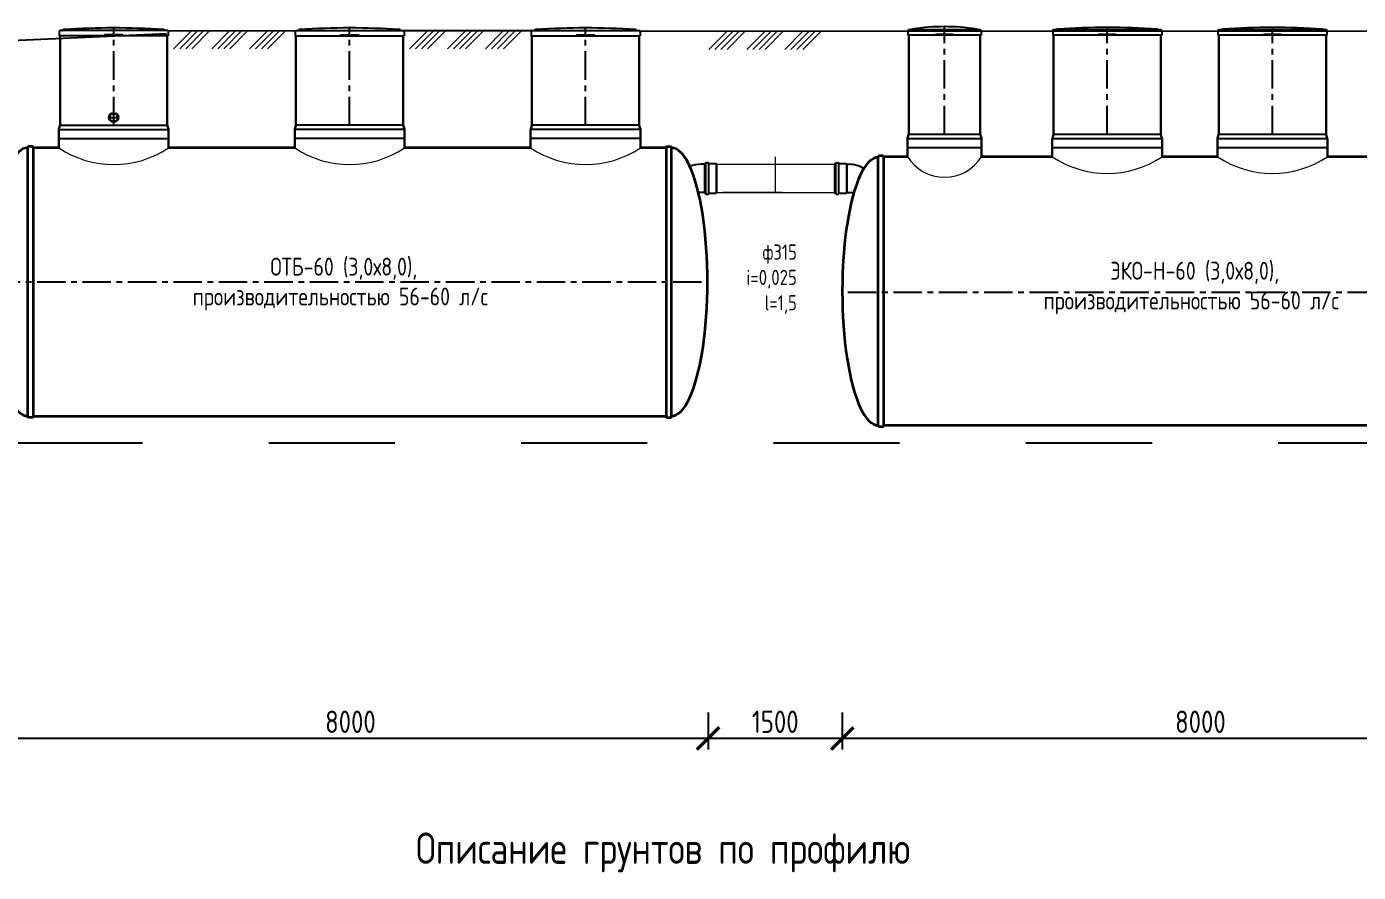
# Model space of a CAD drawing. Header units: millimetres. Extents: x 24859265 to 26550985, y 32092698 to 33532929.
# Drawn here: x 26254340 to 26269232, y 33133176 to 33142632 of the extents above; entities that cross this region are included whole.
import ezdxf
from ezdxf import colors
from ezdxf.entities.mleader import LeaderData, LeaderLine
from ezdxf.math import Vec2, Vec3

# ---------------------------------------------------------------- set-up
doc = ezdxf.new("R2010")
doc.units = ezdxf.units.MM
for name, pattern in [('ACAD_ISO10W100', [18.5, 12, -3, 0.5, -3]), ('осевая', [50.8, 31.75, -6.35, 6.35, -6.35]), ('Штриховая', [2822.222233, 1411.111116, -1411.111116])]:
    doc.linetypes.add(name, pattern=pattern)
for name, color, linetype in [('Mitat', 1, 'Continuous'), ('Выноски', 7, 'Continuous'), ('Рамка и штамп', 7, 'Continuous'), ('Системный слой', 7, 'Continuous')]:
    doc.layers.add(name, color=color, linetype=linetype)
doc.layers.add('эколайн', color=7, linetype='Continuous', lineweight=30)
doc.styles.add('ARTEM GOST', font='GOST_0.TTF')
doc.styles.add('GOST 2.304', font='GOST_0.TTF')
doc.styles.get("Standard").update_dxf_attribs({"font": 'arial.ttf'})
doc.dimstyles.new('ISO-25', dxfattribs={"dimtxt": 2.5, "dimasz": 2.5, "dimexe": 1.25, "dimexo": 0.625, "dimtad": 1, "dimtxsty": 'Standard', "dimcen": 2.5, "dimadec": 0, "dimazin": 0, "dimtfac": 1, "dimtmove": 0, "dimatfit": 3, "dimfxl": 1, "dimarcsym": 0})

# ---------------------------------------------------------------- blocks, each defined once
blk = doc.blocks.new('_ArchTick')
at = {"color": 0, "linetype": 'ByBlock', "const_width": 0.15}
blk.add_lwpolyline([(-0.5, -0.5), (0.5, 0.5)], dxfattribs=at)
blk = doc.blocks.new('*D458')
at = {"color": 0, "lineweight": -2, "transparency": 16777216}
for p, q in [((26253961, 33134960), (26253961, 33134548)), ((26261961, 33134947), (26261961, 33134548)), ((26261961, 33134673), (26253961, 33134673))]:
    blk.add_line(p, q, dxfattribs=at)
at = {"color": 0, "lineweight": -2, "transparency": 16777216, "xscale": 250, "yscale": 250, "zscale": 250, "rotation": 180}
blk.add_blockref('_ArchTick', (26253961, 33134673), dxfattribs=at)
at = {"color": 0, "lineweight": -2, "transparency": 16777216, "xscale": 250, "yscale": 250, "zscale": 250}
blk.add_blockref('_ArchTick', (26261961, 33134673), dxfattribs=at)
at = {"color": 0, "transparency": 16777216, "insert": (26257961, 33134860), "char_height": 250, "attachment_point": 5, "style": 'GOST 2.304'}
blk.add_mtext('8000', dxfattribs=at)
blk = doc.blocks.new('*D459')
at = {"color": 0, "lineweight": -2, "transparency": 16777216}
for p, q in [((26261961, 33134962), (26261961, 33134548)), ((26263461, 33134962), (26263461, 33134548)), ((26263461, 33134673), (26261961, 33134673))]:
    blk.add_line(p, q, dxfattribs=at)
at = {"color": 0, "lineweight": -2, "transparency": 16777216, "xscale": 250, "yscale": 250, "zscale": 250, "rotation": 180}
blk.add_blockref('_ArchTick', (26261961, 33134673), dxfattribs=at)
at = {"color": 0, "lineweight": -2, "transparency": 16777216, "xscale": 250, "yscale": 250, "zscale": 250}
blk.add_blockref('_ArchTick', (26263461, 33134673), dxfattribs=at)
at = {"color": 0, "transparency": 16777216, "insert": (26262711, 33134860), "char_height": 250, "attachment_point": 5, "style": 'GOST 2.304'}
blk.add_mtext('1500', dxfattribs=at)
blk = doc.blocks.new('*D466')
at = {"color": 0, "lineweight": -2, "transparency": 16777216}
for p, q in [((26263461, 33134947), (26263461, 33134548)), ((26271471, 33134968), (26271471, 33134548)), ((26271471, 33134673), (26263461, 33134673))]:
    blk.add_line(p, q, dxfattribs=at)
at = {"color": 0, "lineweight": -2, "transparency": 16777216, "xscale": 250, "yscale": 250, "zscale": 250, "rotation": 180}
blk.add_blockref('_ArchTick', (26263461, 33134673), dxfattribs=at)
at = {"color": 0, "lineweight": -2, "transparency": 16777216, "xscale": 250, "yscale": 250, "zscale": 250}
blk.add_blockref('_ArchTick', (26271471, 33134673), dxfattribs=at)
at = {"color": 0, "transparency": 16777216, "insert": (26267466, 33134860), "char_height": 250, "attachment_point": 5, "style": 'GOST 2.304'}
blk.add_mtext('8000', dxfattribs=at)

msp = doc.modelspace()

# ---------------------------------------------------------------- linework, layer by layer
at = {"lineweight": 30}
for p, q in [((26254713.4227, 33142530.9616), (26254713.4227, 33141530.9616)), ((26255913.4227, 33142530.9616), (26255913.4227, 33141530.9616)), ((26257351.8156, 33142530.9616), (26257351.8156, 33141530.9616)), ((26258551.8156, 33142530.9616), (26258551.8156, 33141537.7786)), ((26259990.2085, 33142530.9616), (26259990.2085, 33141530.9616)), ((26261190.2085, 33142530.9616), (26261190.2085, 33141537.7786)), ((26264204.1231, 33142536.318), (26264204.1231, 33141430.9616)), ((26265004.1231, 33142536.318), (26265004.1231, 33141437.7786)), ((26265823.4597, 33142536.318), (26265823.4597, 33141430.9616)), ((26267023.4597, 33142536.318), (26267023.4597, 33141437.7789)), ((26267671.2643, 33142536.318), (26267671.2643, 33141430.9616)), ((26268871.2643, 33142536.318), (26268871.2643, 33141437.7786)), ((26254700.7507, 33141487.0464), (26254712.0946, 33141524.2086)), ((26255926.0946, 33141487.0464), (26255914.7507, 33141524.2086)), ((26257339.1436, 33141487.0464), (26257350.4875, 33141524.2086)), ((26258564.4875, 33141487.0464), (26258553.1436, 33141524.2086)), ((26259977.5365, 33141487.0464), (26259988.8804, 33141524.2086)), ((26261202.8804, 33141487.0464), (26261191.5365, 33141524.2086)), ((26254699.4227, 33141474.5392), (26254699.4227, 33141278.0291)), ((26255927.4227, 33141474.5392), (26255927.4227, 33141278.0291)), ((26257337.8156, 33141474.5392), (26257337.8156, 33141278.0291)), ((26258565.8156, 33141474.5392), (26258565.8156, 33141278.0291)), ((26259976.2085, 33141474.5392), (26259976.2085, 33141278.0291)), ((26261204.2085, 33141474.5392), (26261204.2085, 33141278.0291)), ((26264190.1231, 33141374.5392), (26264190.1231, 33141178.0291)), ((26264191.4511, 33141387.0464), (26264202.795, 33141424.2086)), ((26265016.795, 33141387.0464), (26265005.4511, 33141424.2086)), ((26265018.1231, 33141374.5392), (26265018.1231, 33141178.0291)), ((26265809.4597, 33141374.5392), (26265809.4597, 33141178.0291)), ((26265810.7878, 33141387.0464), (26265822.1317, 33141424.2086)), ((26267036.1317, 33141387.0464), (26267024.7878, 33141424.2086)), ((26267037.4597, 33141374.5392), (26267037.4597, 33141178.0291)), ((26267657.2643, 33141374.5392), (26267657.2643, 33141178.0291)), ((26267658.5924, 33141387.0464), (26267669.9363, 33141424.2086)), ((26268883.9363, 33141387.0464), (26268872.5924, 33141424.2086)), ((26268885.2643, 33141374.5392), (26268885.2643, 33141178.0291))]:
    msp.add_line(p, q, dxfattribs=at)
at = {"color": 1, "linetype": 'осевая', "lineweight": 25, "ltscale": 10}
for p, q in [((26255313.4227, 33141530.9616), (26255313.4227, 33142618.0046)), ((26257951.8156, 33141530.9616), (26257951.8156, 33142618.0046)), ((26260590.2085, 33141530.9616), (26260590.2085, 33142618.0046)), ((26264604.1231, 33141430.9616), (26264604.1231, 33142632.2217)), ((26266423.4597, 33141430.9616), (26266423.4597, 33142623.361)), ((26268271.2643, 33141430.9616), (26268271.2643, 33142623.361)), ((26255313.4227, 33141566.6036), (26255313.4227, 33141666.6036)), ((26255263.4227, 33141616.6036), (26255363.4227, 33141616.6036)), ((26253949.5641, 33139778.0291), (26261949.5641, 33139778.0291)), ((26271461.695, 33139658.0308), (26263461.695, 33139658.0308))]:
    msp.add_line(p, q, dxfattribs=at)
for p, q in [((26255920.1627, 33142586.716), (26257351.3545, 33142589.3235)), ((26258552.2604, 33142589.3235), (26259989.7636, 33142589.3235)), ((26259990.2085, 33142530.9616), (26261190.2085, 33142530.9616)), ((26261190.6533, 33142580.4209), (26270709.4276, 33142585.7823))]:
    msp.add_line(p, q)
at = {"lineweight": 20}
for p, q in [((26255984.1064, 33142384.0911), (26256187.5866, 33142587.5714)), ((26256051.4584, 33142384.0911), (26256254.9386, 33142587.5714)), ((26256118.8103, 33142384.0911), (26256322.2905, 33142587.5714)), ((26256186.1624, 33142384.0911), (26256389.6426, 33142587.5714)), ((26256409.3238, 33142384.8659), (26256612.804, 33142588.3461)), ((26256476.6758, 33142384.8659), (26256680.156, 33142588.3461)), ((26256544.0277, 33142384.8659), (26256747.5079, 33142588.3461)), ((26256611.3798, 33142384.8659), (26256814.86, 33142588.3461)), ((26256832.4963, 33142385.6368), (26257035.9766, 33142589.1171)), ((26256899.8483, 33142385.6368), (26257103.3285, 33142589.1171)), ((26256967.2002, 33142385.6368), (26257170.6805, 33142589.1171)), ((26257034.5523, 33142385.6368), (26257238.0326, 33142589.1171)), ((26258621.9292, 33142384.2976), (26258825.4094, 33142587.7778)), ((26258689.2812, 33142384.2976), (26258892.7614, 33142587.7778)), ((26258756.6331, 33142384.2976), (26258960.1133, 33142587.7778)), ((26258823.9852, 33142384.2976), (26259027.4654, 33142587.7778)), ((26259047.1466, 33142385.0723), (26259250.6268, 33142588.5526)), ((26259114.4986, 33142385.0723), (26259317.9788, 33142588.5526)), ((26259181.8505, 33142385.0723), (26259385.3307, 33142588.5526)), ((26259249.2026, 33142385.0723), (26259452.6828, 33142588.5526)), ((26259470.3191, 33142385.8433), (26259673.7993, 33142589.3235)), ((26259537.6711, 33142385.8433), (26259741.1513, 33142589.3235)), ((26259605.023, 33142385.8433), (26259808.5032, 33142589.3235)), ((26259672.3751, 33142385.8433), (26259875.8553, 33142589.3235)), ((26261969.9322, 33142376.5401), (26262173.4125, 33142580.0204)), ((26262037.2842, 33142376.5401), (26262240.7644, 33142580.0204)), ((26262104.6361, 33142376.5401), (26262308.1164, 33142580.0204)), ((26262171.9882, 33142376.5401), (26262375.4685, 33142580.0204)), ((26262395.1496, 33142377.3149), (26262598.6298, 33142580.7951)), ((26262462.5016, 33142377.3149), (26262665.9818, 33142580.7951)), ((26262529.8535, 33142377.3149), (26262733.3337, 33142580.7951)), ((26262597.2056, 33142377.3149), (26262800.6858, 33142580.7951)), ((26262818.3222, 33142378.0858), (26263021.8024, 33142581.5661)), ((26262885.6741, 33142378.0858), (26263089.1543, 33142581.5661)), ((26262953.0261, 33142378.0858), (26263156.5063, 33142581.5661)), ((26263020.3782, 33142378.0858), (26263223.8584, 33142581.5661)), ((26262055.8936, 33141093.0291), (26263374.5609, 33141093.0291)), ((26262715.2272, 33140778.0291), (26262715.2272, 33141178.0291)), ((26262055.8936, 33140778.0291), (26263374.5609, 33140778.0291)), ((26263921.695, 33138172.6727), (26263921.695, 33140022.6727))]:
    msp.add_line(p, q, dxfattribs=at)
at = {"lineweight": 25}
for p, q in [((26254699.7555, 33141480.2934), (26255927.0899, 33141480.2934)), ((26254713.0899, 33141530.9616), (26255913.7555, 33141530.9616)), ((26258565.4828, 33141480.2934), (26257338.1484, 33141480.2934)), ((26258552.1484, 33141530.9616), (26257351.4828, 33141530.9616)), ((26261203.8757, 33141480.2934), (26259976.5413, 33141480.2934)), ((26261190.5413, 33141530.9616), (26259989.8757, 33141530.9616)), ((26254699.4227, 33141381.5392), (26255927.4227, 33141381.5392)), ((26258565.8156, 33141381.5392), (26257337.8156, 33141381.5392)), ((26261204.2085, 33141381.5392), (26259976.2085, 33141381.5392)), ((26264190.4559, 33141380.2934), (26265017.7903, 33141380.2934)), ((26264203.7903, 33141430.9616), (26265004.4559, 33141430.9616)), ((26265809.7925, 33141380.2934), (26267037.1269, 33141380.2934)), ((26265823.1269, 33141430.9616), (26267023.7925, 33141430.9616)), ((26267657.5971, 33141380.2934), (26268884.9315, 33141380.2934)), ((26267670.9315, 33141430.9616), (26268871.5971, 33141430.9616)), ((26264190.1231, 33141281.5392), (26265018.1231, 33141281.5392)), ((26265809.4597, 33141281.5392), (26267037.4597, 33141281.5392)), ((26267657.2643, 33141281.5392), (26268885.2643, 33141281.5392))]:
    msp.add_line(p, q, dxfattribs=at)
at = {"color": 7, "lineweight": 25}
for p, q in [((26261919.448, 33141093.0291), (26261883.2429, 33141093.0291)), ((26261919.448, 33141100.7291), (26261919.448, 33140770.3291)), ((26261919.448, 33141100.7291), (26261934.448, 33141100.7291)), ((26261934.448, 33140768.7291), (26261934.448, 33141102.3291)), ((26261943.148, 33141111.0291), (26261958.448, 33141111.0291)), ((26261967.148, 33140768.7291), (26261967.148, 33141102.3291)), ((26261967.148, 33141100.7291), (26262051.448, 33141100.7291)), ((26262055.8936, 33141093.0291), (26262051.448, 33141100.7291)), ((26263374.5609, 33141100.7291), (26263374.5609, 33140770.3291)), ((26263374.5609, 33141100.7291), (26263389.5609, 33141100.7291)), ((26263389.5609, 33140768.7291), (26263389.5609, 33141102.3291)), ((26263398.2609, 33141111.0291), (26263413.5609, 33141111.0291)), ((26263422.2609, 33140768.7291), (26263422.2609, 33141102.3291)), ((26263422.2609, 33141100.7291), (26263506.5609, 33141100.7291)), ((26263511.0065, 33141093.0291), (26263506.5609, 33141100.7291)), ((26263511.0065, 33141093.0291), (26263533.5065, 33141093.0291)), ((26261919.448, 33140778.0291), (26261851.6361, 33140778.0291)), ((26261919.448, 33140770.3291), (26261934.448, 33140770.3291)), ((26261943.148, 33140760.0291), (26261958.448, 33140760.0291)), ((26261967.148, 33140770.3291), (26262051.448, 33140770.3291)), ((26262055.8936, 33140778.0291), (26262051.448, 33140770.3291)), ((26263374.5609, 33140770.3291), (26263389.5609, 33140770.3291)), ((26263398.2609, 33140760.0291), (26263413.5609, 33140760.0291)), ((26263422.2609, 33140770.3291), (26263506.5609, 33140770.3291)), ((26263511.0065, 33140778.0291), (26263506.5609, 33140770.3291)), ((26263511.0065, 33140778.0291), (26263589.4077, 33140778.0291))]:
    msp.add_line(p, q, dxfattribs=at)
at = {"color": 4, "linetype": 'Штриховая'}
msp.add_line((26076424.681, 33137978.0291), (26285187.4693, 33137978.0291), dxfattribs=at)
msp.add_lwpolyline([(26248066.975, 33142077.424), (26248630.3897, 33142228.6291), (26255903.6059, 33142555.6912)])
at = {"lineweight": 35}
for points in [[(26254361.8156, 33141293.0308, 0.4142135624), (26254351.8156, 33141283.0308), (26254351.8156, 33141278.0291)], [(26254411.8156, 33141278.0308), (26254411.8156, 33141283.0308, 0.4142135624), (26254401.8156, 33141293.0308), (26254361.8156, 33141293.0308)], [(26261491.8156, 33141278.0308), (26261491.8156, 33141283.0308, -0.4142135624), (26261501.8156, 33141293.0308), (26261541.8156, 33141293.0308)], [(26261541.8156, 33141293.0308, -0.4142135624), (26261551.8156, 33141283.0308), (26261551.8156, 33141278.0291)], [(26263871.695, 33141187.6744, 0.4142135624), (26263861.695, 33141177.6744), (26263861.695, 33141172.6727)], [(26263921.695, 33141172.6744), (26263921.695, 33141177.6744, 0.4142135624), (26263911.695, 33141187.6744), (26263871.695, 33141187.6744)], [(26254361.8156, 33138263.0275, -0.4142135624), (26254351.8156, 33138273.0275), (26254351.8156, 33138278.0291)], [(26254411.8156, 33138278.0275), (26254411.8156, 33138273.0275, -0.4142135624), (26254401.8156, 33138263.0275), (26254361.8156, 33138263.0275)], [(26261491.8156, 33138278.0275), (26261491.8156, 33138273.0275, 0.4142135624), (26261501.8156, 33138263.0275), (26261541.8156, 33138263.0275)], [(26261541.8156, 33138263.0275, 0.4142135624), (26261551.8156, 33138273.0275), (26261551.8156, 33138278.0291)], [(26263871.695, 33138157.6711, -0.4142135624), (26263861.695, 33138167.6711), (26263861.695, 33138172.6727)], [(26263921.695, 33138172.6711), (26263921.695, 33138167.6711, -0.4142135624), (26263911.695, 33138157.6711), (26263871.695, 33138157.6711)]]:
    msp.add_lwpolyline(points, format="xyb", dxfattribs=at)
for points in [[(26254351.8156, 33138278.0291), (26254351.8156, 33141278.0291)], [(26254699.4227, 33141278.0291), (26254411.8156, 33141278.0291)], [(26254699.4227, 33141278.0291), (26254411.8156, 33141278.0291)], [(26254411.8156, 33141278.0291), (26254411.8156, 33138278.0291)], [(26257337.8156, 33141278.0291), (26255927.4227, 33141278.0291)], [(26259976.2085, 33141278.0291), (26258565.8156, 33141278.0291)], [(26261491.8156, 33141278.0291), (26261204.2085, 33141278.0291)], [(26261491.8156, 33141278.0291), (26261491.8156, 33138278.0291)], [(26261551.8156, 33138278.0291), (26261551.8156, 33141278.0291)], [(26263861.695, 33138172.6727), (26263861.695, 33141172.6727)], [(26264190.1231, 33141178.0291), (26263921.6887, 33141178.0291)], [(26263921.695, 33141172.6727), (26263921.695, 33138172.6727)], [(26265809.4597, 33141178.0291), (26265018.1231, 33141178.0291)], [(26267657.2643, 33141178.0291), (26267037.4597, 33141178.0291)], [(26269486.0801, 33141178.0291), (26268885.2643, 33141178.0291)], [(26254411.8156, 33138278.0291), (26261491.8156, 33138278.0291)], [(26263921.695, 33138178.0291), (26271001.6872, 33138178.0291)]]:
    msp.add_lwpolyline(points, dxfattribs=at)
msp.add_circle((26255313.4227, 33141616.6036), 50, dxfattribs=at)
at = {"color": 7, "lineweight": 25}
for centre, radius, start, end in [((26254735.4204, 33142604.1613), 14.8378, 270.00090244, 300.58038667), ((26254764.62, 33142566.4077), 33.0566, 102.60850985, 130.91712828), ((26255313.4227, 33134614.5861), 8003.4184, 86.01630263, 93.98369737), ((26255862.2253, 33142566.4077), 33.0566, 49.08287172, 77.39149015), ((26255891.425, 33142604.1613), 14.8378, 239.41961333, 269.99909756), ((26257373.8132, 33142604.1613), 14.8378, 270.00090244, 300.58038667), ((26257403.0129, 33142566.4077), 33.0566, 102.60850985, 130.91712828), ((26257951.8156, 33134614.5861), 8003.4184, 86.01630263, 93.98369737), ((26258500.6182, 33142566.4077), 33.0566, 49.08287172, 77.39149015), ((26258529.8179, 33142604.1613), 14.8378, 239.41961333, 269.99909756), ((26260012.2061, 33142604.1613), 14.8378, 270.00090244, 300.58038667), ((26260041.4058, 33142566.4077), 33.0566, 102.60850985, 130.91712828), ((26260590.2085, 33134614.5861), 8003.4184, 86.01630263, 93.98369737), ((26261139.0111, 33142566.4077), 33.0566, 49.08287172, 77.39149015), ((26261168.2108, 33142604.1613), 14.8378, 239.41961333, 269.99909756), ((26264226.1208, 33142609.5177), 14.8378, 270.00090244, 300.58038667), ((26264255.3204, 33142571.7641), 33.0566, 102.60850985, 130.91712828), ((26264604.1231, 33140370.65), 2261.5718, 80.94277587, 99.05722413), ((26264952.9257, 33142571.7641), 33.0566, 49.08287172, 77.39149015), ((26264982.1254, 33142609.5177), 14.8378, 239.41961333, 269.99909756), ((26265845.4574, 33142609.5177), 14.8378, 270.00090244, 300.58038667), ((26265874.6571, 33142571.7641), 33.0566, 102.60850985, 130.91712828), ((26266423.4597, 33134619.9426), 8003.4184, 86.01630263, 93.98369737), ((26266972.2624, 33142571.7641), 33.0566, 49.08287172, 77.39149015), ((26267001.4621, 33142609.5177), 14.8378, 239.41961333, 269.99909756), ((26267693.262, 33142609.5177), 14.8378, 270.00090244, 300.58038667), ((26267722.4617, 33142571.7641), 33.0566, 102.60850985, 130.91712828), ((26268271.2643, 33134619.9426), 8003.4184, 86.01630263, 93.98369737), ((26268820.067, 33142571.7641), 33.0566, 49.08287172, 77.39149015), ((26268849.2667, 33142609.5177), 14.8378, 239.41961333, 269.99909756), ((26261883.2429, 33140778.0291), 315, 90, 113.50776372), ((26261943.148, 33141102.3291), 8.7, 90, 180), ((26261958.448, 33141102.3291), 8.7, 0, 90), ((26263398.2609, 33141102.3291), 8.7, 90, 180), ((26263413.5609, 33141102.3291), 8.7, 0, 90), ((26263533.5065, 33140778.0291), 315, 58.55217909, 90), ((26261943.148, 33140768.7291), 8.7, 180, 270), ((26261958.448, 33140768.7291), 8.7, 270, 0), ((26263398.2609, 33140768.7291), 8.7, 180, 270), ((26263413.5609, 33140768.7291), 8.7, 270, 0)]:
    msp.add_arc(centre, radius, start, end, dxfattribs=at)
at = {"lineweight": 30}
for centre, start, end in [((26254769.4227, 33141473.4756), 168.82142952, 180), ((26254643.4227, 33141537.7793), 348.82142952, 0), ((26255983.4227, 33141537.7793), 180, 191.17857048), ((26255857.4227, 33141473.4756), 0, 11.17857048), ((26257407.8156, 33141473.4756), 168.82142952, 180), ((26257281.8156, 33141537.7793), 348.82142952, 0), ((26258621.8156, 33141537.7793), 180, 191.17857048), ((26258495.8156, 33141473.4756), 0, 11.17857048), ((26260046.2085, 33141473.4756), 168.82142952, 180), ((26259920.2085, 33141537.7793), 348.82142952, 0), ((26261260.2085, 33141537.7793), 180, 191.17857048), ((26261134.2085, 33141473.4756), 0, 11.17857048), ((26264260.1231, 33141373.4756), 168.82142952, 180), ((26264134.1231, 33141437.7793), 348.82142952, 0), ((26265074.1231, 33141437.7793), 180, 191.17857048), ((26264948.1231, 33141373.4756), 0, 11.17857048), ((26265879.4597, 33141373.4756), 168.82142952, 180), ((26265753.4597, 33141437.7793), 348.82142952, 0), ((26267093.4597, 33141437.7793), 180, 191.17857048), ((26266967.4597, 33141373.4756), 0, 11.17857048), ((26267727.2643, 33141373.4756), 168.82142952, 180), ((26267601.2643, 33141437.7793), 348.82142952, 0), ((26268941.2643, 33141437.7793), 180, 191.17857048), ((26268815.2643, 33141373.4756), 0, 11.17857048)]:
    msp.add_arc(centre, 70, start, end, dxfattribs=at)
at = {"lineweight": 20}
for centre, radius, start, end in [((26255313.4227, 33142188.3707), 1098.0518, 236.00143224, 303.99856776), ((26257951.8156, 33142188.3707), 1098.0518, 236.00143224, 303.99856776), ((26260590.2085, 33142188.3707), 1098.0518, 236.00143224, 303.99856776), ((26264604.1231, 33141434.1709), 486.8312, 211.74507398, 328.25492602), ((26266423.4597, 33142088.3707), 1098.0518, 236.00143224, 303.99856776), ((26268271.2643, 33142088.3707), 1098.0518, 236.00143224, 303.99856776)]:
    msp.add_arc(centre, radius, start, end, dxfattribs=at)
at = {"lineweight": 35}
for centre, ratio, start_param, end_param in [((26254351.8156, 33139778.0291), 0.2681676507, 0, 3.1415926536), ((26261551.8156, 33139778.0291), 0.2681676507, 3.1415926536, 6.2831853072), ((26263861.695, 33139672.6727), 0.2669997379, 0, 3.1415926536)]:
    msp.add_ellipse(centre, major_axis=(0, 1500), ratio=ratio, start_param=start_param, end_param=end_param, dxfattribs=at)
at = {"layer": 'Mitat', "color": 7, "lineweight": 25}
for p, q in [((26262051.448, 33141100.7291), (26262051.448, 33140770.3291)), ((26262055.8936, 33141093.0291), (26262055.8936, 33140778.0291)), ((26263506.5609, 33141100.7291), (26263506.5609, 33140770.3291)), ((26263511.0065, 33141093.0291), (26263511.0065, 33140778.0291))]:
    msp.add_line(p, q, dxfattribs=at)
at = {"layer": 'Системный слой', "color": 7, "lineweight": 25}
for p, q in [((26254704.0752, 33142580.4209), (26254704.0752, 33142530.9616)), ((26255913.8675, 33142589.3235), (26254712.9778, 33142589.3235)), ((26255211.8067, 33142530.9616), (26254713.4227, 33142530.9616)), ((26255211.8067, 33142538.8751), (26255211.8067, 33142530.9616)), ((26255216.0813, 33142538.8751), (26255211.8067, 33142538.8751)), ((26255216.0813, 33142530.9616), (26255211.8067, 33142530.9616)), ((26255216.0813, 33142538.8751), (26255216.0813, 33142530.9616)), ((26255240.7743, 33142538.8751), (26255216.0813, 33142538.8751)), ((26255240.7743, 33142530.9616), (26255216.0813, 33142530.9616)), ((26255303.5308, 33142538.8751), (26255240.7743, 33142538.8751)), ((26255303.5308, 33142530.9616), (26255240.7743, 33142530.9616)), ((26255303.5308, 33142538.8751), (26255303.5308, 33142530.9616)), ((26255323.3145, 33142530.9616), (26255303.5308, 33142530.9616)), ((26255323.3145, 33142538.8751), (26255323.3145, 33142530.9616)), ((26255386.0711, 33142538.8751), (26255323.3145, 33142538.8751)), ((26255386.0711, 33142530.9616), (26255323.3145, 33142530.9616)), ((26255410.7641, 33142538.8751), (26255386.0711, 33142538.8751)), ((26255410.7641, 33142530.9616), (26255386.0711, 33142530.9616)), ((26255415.0386, 33142538.8751), (26255410.7641, 33142538.8751)), ((26255410.7641, 33142538.8751), (26255410.7641, 33142530.9616)), ((26255415.0386, 33142530.9616), (26255410.7641, 33142530.9616)), ((26255415.0386, 33142538.8751), (26255415.0386, 33142530.9616)), ((26255913.4227, 33142530.9616), (26255415.0386, 33142530.9616)), ((26255922.7702, 33142580.4209), (26255922.7702, 33142530.9616)), ((26257342.4681, 33142580.4209), (26257342.4681, 33142530.9616)), ((26257342.4681, 33142530.9616), (26257850.1996, 33142530.9616)), ((26257351.3707, 33142589.3235), (26258552.2604, 33142589.3235)), ((26257850.1996, 33142538.8751), (26257854.4742, 33142538.8751)), ((26257850.1996, 33142538.8751), (26257850.1996, 33142530.9616)), ((26257850.1996, 33142530.9616), (26257854.4742, 33142530.9616)), ((26257854.4742, 33142538.8751), (26257879.1672, 33142538.8751)), ((26257854.4742, 33142538.8751), (26257854.4742, 33142530.9616)), ((26257854.4742, 33142530.9616), (26257879.1672, 33142530.9616)), ((26257879.1672, 33142538.8751), (26257941.9237, 33142538.8751)), ((26257879.1672, 33142530.9616), (26257941.9237, 33142530.9616)), ((26257941.9237, 33142538.8751), (26257941.9237, 33142530.9616)), ((26257941.9237, 33142530.9616), (26257961.7074, 33142530.9616)), ((26257961.7074, 33142538.8751), (26257961.7074, 33142530.9616)), ((26257961.7074, 33142538.8751), (26258024.464, 33142538.8751)), ((26257961.7074, 33142530.9616), (26258024.464, 33142530.9616)), ((26258024.464, 33142538.8751), (26258049.157, 33142538.8751)), ((26258024.464, 33142530.9616), (26258049.157, 33142530.9616)), ((26258049.157, 33142538.8751), (26258049.157, 33142530.9616)), ((26258049.157, 33142538.8751), (26258053.4315, 33142538.8751)), ((26258049.157, 33142530.9616), (26258053.4315, 33142530.9616)), ((26258053.4315, 33142538.8751), (26258053.4315, 33142530.9616)), ((26258053.4315, 33142530.9616), (26258551.8156, 33142530.9616)), ((26258561.1631, 33142580.4209), (26258561.1631, 33142530.9616)), ((26259980.8609, 33142580.4209), (26259980.8609, 33142530.9616)), ((26259980.8609, 33142530.9616), (26260488.5925, 33142530.9616)), ((26259989.7636, 33142589.3235), (26261190.6533, 33142589.3235)), ((26260488.5925, 33142538.8751), (26260492.8671, 33142538.8751)), ((26260488.5925, 33142538.8751), (26260488.5925, 33142530.9616)), ((26260488.5925, 33142530.9616), (26260492.8671, 33142530.9616)), ((26260492.8671, 33142538.8751), (26260517.5601, 33142538.8751)), ((26260492.8671, 33142538.8751), (26260492.8671, 33142530.9616)), ((26260492.8671, 33142530.9616), (26260517.5601, 33142530.9616)), ((26260517.5601, 33142538.8751), (26260580.3166, 33142538.8751)), ((26260517.5601, 33142530.9616), (26260580.3166, 33142530.9616)), ((26260580.3166, 33142538.8751), (26260580.3166, 33142530.9616)), ((26260580.3166, 33142530.9616), (26260600.1003, 33142530.9616)), ((26260600.1003, 33142538.8751), (26260600.1003, 33142530.9616)), ((26260600.1003, 33142538.8751), (26260662.8569, 33142538.8751)), ((26260600.1003, 33142530.9616), (26260662.8569, 33142530.9616)), ((26260662.8569, 33142538.8751), (26260687.5499, 33142538.8751)), ((26260662.8569, 33142530.9616), (26260687.5499, 33142530.9616)), ((26260687.5499, 33142538.8751), (26260687.5499, 33142530.9616)), ((26260687.5499, 33142538.8751), (26260691.8244, 33142538.8751)), ((26260687.5499, 33142530.9616), (26260691.8244, 33142530.9616)), ((26260691.8244, 33142538.8751), (26260691.8244, 33142530.9616)), ((26260691.8244, 33142530.9616), (26261199.556, 33142530.9616)), ((26261199.556, 33142580.4209), (26261199.556, 33142530.9616)), ((26264194.7756, 33142585.7773), (26264194.7756, 33142536.318)), ((26265004.5679, 33142594.6799), (26264203.6782, 33142594.6799)), ((26264502.5071, 33142536.318), (26264204.1231, 33142536.318)), ((26264502.5071, 33142544.2315), (26264502.5071, 33142536.318)), ((26264506.7817, 33142544.2315), (26264502.5071, 33142544.2315)), ((26264506.7817, 33142536.318), (26264502.5071, 33142536.318)), ((26265004.1231, 33142536.318), (26264505.739, 33142536.318)), ((26264506.7817, 33142544.2315), (26264506.7817, 33142536.318)), ((26264531.4747, 33142544.2315), (26264506.7817, 33142544.2315)), ((26264531.4747, 33142536.318), (26264506.7817, 33142536.318)), ((26264594.2312, 33142544.2315), (26264531.4747, 33142544.2315)), ((26264594.2312, 33142536.318), (26264531.4747, 33142536.318)), ((26264594.2312, 33142544.2315), (26264594.2312, 33142536.318)), ((26264614.0149, 33142536.318), (26264594.2312, 33142536.318)), ((26264614.0149, 33142544.2315), (26264614.0149, 33142536.318)), ((26264676.7715, 33142544.2315), (26264614.0149, 33142544.2315)), ((26264676.7715, 33142536.318), (26264614.0149, 33142536.318)), ((26264701.4645, 33142544.2315), (26264676.7715, 33142544.2315)), ((26264701.4645, 33142536.318), (26264676.7715, 33142536.318)), ((26264705.739, 33142544.2315), (26264701.4645, 33142544.2315)), ((26264701.4645, 33142544.2315), (26264701.4645, 33142536.318)), ((26264705.739, 33142536.318), (26264701.4645, 33142536.318)), ((26264705.739, 33142544.2315), (26264705.739, 33142536.318)), ((26265013.4706, 33142585.7773), (26265013.4706, 33142536.318)), ((26265814.1122, 33142585.7773), (26265814.1122, 33142536.318)), ((26267023.9046, 33142594.6799), (26265823.0149, 33142594.6799)), ((26266321.8438, 33142536.318), (26265823.4597, 33142536.318)), ((26266321.8438, 33142544.2315), (26266321.8438, 33142536.318)), ((26266326.1183, 33142544.2315), (26266321.8438, 33142544.2315)), ((26266326.1183, 33142536.318), (26266321.8438, 33142536.318)), ((26266326.1183, 33142544.2315), (26266326.1183, 33142536.318)), ((26266350.8113, 33142544.2315), (26266326.1183, 33142544.2315)), ((26266350.8113, 33142536.318), (26266326.1183, 33142536.318)), ((26266413.5679, 33142544.2315), (26266350.8113, 33142544.2315)), ((26266413.5679, 33142536.318), (26266350.8113, 33142536.318)), ((26266413.5679, 33142544.2315), (26266413.5679, 33142536.318)), ((26266433.3516, 33142536.318), (26266413.5679, 33142536.318)), ((26266433.3516, 33142544.2315), (26266433.3516, 33142536.318)), ((26266496.1081, 33142544.2315), (26266433.3516, 33142544.2315)), ((26266496.1081, 33142536.318), (26266433.3516, 33142536.318)), ((26266520.8012, 33142544.2315), (26266496.1081, 33142544.2315)), ((26266520.8012, 33142536.318), (26266496.1081, 33142536.318)), ((26266525.0757, 33142544.2315), (26266520.8012, 33142544.2315)), ((26266520.8012, 33142544.2315), (26266520.8012, 33142536.318)), ((26266525.0757, 33142536.318), (26266520.8012, 33142536.318)), ((26266525.0757, 33142544.2315), (26266525.0757, 33142536.318)), ((26267023.4597, 33142536.318), (26266525.0757, 33142536.318)), ((26267032.8073, 33142585.7773), (26267032.8073, 33142536.318)), ((26267661.9168, 33142585.7773), (26267661.9168, 33142536.318)), ((26268871.7092, 33142594.6799), (26267670.8195, 33142594.6799)), ((26268169.6484, 33142536.318), (26267671.2643, 33142536.318)), ((26268169.6484, 33142544.2315), (26268169.6484, 33142536.318)), ((26268173.9229, 33142544.2315), (26268169.6484, 33142544.2315)), ((26268173.9229, 33142536.318), (26268169.6484, 33142536.318)), ((26268173.9229, 33142544.2315), (26268173.9229, 33142536.318)), ((26268198.6159, 33142544.2315), (26268173.9229, 33142544.2315)), ((26268198.6159, 33142536.318), (26268173.9229, 33142536.318)), ((26268261.3725, 33142544.2315), (26268198.6159, 33142544.2315)), ((26268261.3725, 33142536.318), (26268198.6159, 33142536.318)), ((26268261.3725, 33142544.2315), (26268261.3725, 33142536.318)), ((26268281.1562, 33142536.318), (26268261.3725, 33142536.318)), ((26268281.1562, 33142544.2315), (26268281.1562, 33142536.318)), ((26268343.9127, 33142544.2315), (26268281.1562, 33142544.2315)), ((26268343.9127, 33142536.318), (26268281.1562, 33142536.318)), ((26268368.6058, 33142544.2315), (26268343.9127, 33142544.2315)), ((26268368.6058, 33142536.318), (26268343.9127, 33142536.318)), ((26268372.8803, 33142544.2315), (26268368.6058, 33142544.2315)), ((26268368.6058, 33142544.2315), (26268368.6058, 33142536.318)), ((26268372.8803, 33142536.318), (26268368.6058, 33142536.318)), ((26268372.8803, 33142544.2315), (26268372.8803, 33142536.318)), ((26268880.6119, 33142536.318), (26268372.8803, 33142536.318)), ((26268880.6119, 33142585.7773), (26268880.6119, 33142536.318))]:
    msp.add_line(p, q, dxfattribs=at)
for centre, start, end in [((26254712.9778, 33142580.4209), 90, 180), ((26255913.8675, 33142580.4209), 0, 90), ((26257351.3707, 33142580.4209), 90, 180), ((26258552.2604, 33142580.4209), 0, 90), ((26259989.7636, 33142580.4209), 90, 180), ((26261190.6533, 33142580.4209), 0, 90), ((26264203.6782, 33142585.7773), 90, 180), ((26265004.5679, 33142585.7773), 0, 90), ((26265823.0149, 33142585.7773), 90, 180), ((26267023.9046, 33142585.7773), 0, 90), ((26267670.8195, 33142585.7773), 90, 180), ((26268871.7092, 33142585.7773), 0, 90)]:
    msp.add_arc(centre, 8.9027, start, end, dxfattribs=at)
at = {"layer": 'эколайн', "lineweight": 13, "ltscale": 200}
msp.add_line((26262788.6239, 33140778.0291), (26262125.4323, 33140778.0291), dxfattribs=at)

# ---------------------------------------------------------------- texts
at = {"lineweight": 20, "style": 'ARTEM GOST'}
for s, insert, char_height, width, attachment_point in [('ф315\\Pi=0,025\\Pl=1,5', (26262954.0996, 33140196.6625), 170, 1585.180995, 3), ('\\pi918.17;ОТБ-60 (3,0х8,0), \\P\\pi49.688;производительностью 56-60 л/с', (26256147.6934, 33140048.4885), 200, 3508.95414, 1), ('\\pi796.65;ЭКО-Н-60 (3,0х8,0), \\P\\pi49.688;производительностью 56-60 л/с', (26265662.069, 33140003.0383), 200, 3508.95414, 1)]:
    msp.add_mtext(s, dxfattribs=dict(at, insert=insert, char_height=char_height, width=width, attachment_point=attachment_point))
at = {"layer": 'Рамка и штамп', "linetype": 'ACAD_ISO10W100', "insert": (26261457.321, 33133398.7625), "char_height": 350, "attachment_point": 5, "style": 'GOST 2.304'}
msp.add_mtext_dynamic_manual_height_columns('Описание грунтов по профилю', width=39690.165799, gutter_width=1, heights=[0], dxfattribs=at)

# ---------------------------------------------------------------- dimensions: what is measured, and where the dimension line sits
for base, p1, p2, picture, middle in [((26253961.2065, 33134672.5281), (26261961.2065, 33135009.848), (26253961.2065, 33135022.6397), '*D458', (26257961.2065, 33134860.0281)), ((26261961.2065, 33134672.5281), (26263461.2065, 33135024.848), (26261961.2065, 33135024.848), '*D459', (26262711.2065, 33134860.0281))]:
    dim = msp.add_linear_dim(base=base, p1=p1, p2=p2, angle=180, dimstyle='ISO-25', override={"dimscale": 100, "dimdec": 0, "dimlfac": 1, "dimtxsty": 'GOST 2.304', "dimblk1": 'ArchTick', "dimblk2": 'ArchTick', "dimsah": 1})
    dim.commit()
    dim.dimension.update_dxf_attribs({"geometry": picture, "text_midpoint": middle})
dim = msp.add_linear_dim(base=(26263461.2065, 33134672.5281), p1=(26271471.0781, 33135030.2044), p2=(26263461.2065, 33135009.848), angle=180, text='8000', dimstyle='ISO-25', override={"dimscale": 100, "dimdec": 0, "dimlfac": 1, "dimtxsty": 'GOST 2.304', "dimblk1": 'ArchTick', "dimblk2": 'ArchTick', "dimsah": 1})
dim.commit()
dim.dimension.update_dxf_attribs({"geometry": '*D466', "text_midpoint": (26267466.1423, 33134860.0281)})

# ---------------------------------------------------------------- leaders
at = {"layer": 'Выноски', "color": 0, "lineweight": -2}
ml = msp.add_multileader_mtext('Standard', dxfattribs=at)
ml.set_content('\\A1;{\\C0;PE 100 SDR 17\\PDN250, L=65 м, h\\H0.7x;\\S^ лот;\\H1.4286x;=1.3 м,\\PСброс условно-чистых стоков в р.Бельбек}', color=5, style='GOST 2.304')
ml.set_leader_properties(lineweight=-3)
ml.build(insert=Vec2(0, 0))
ml.multileader.update_dxf_attribs({"text_left_attachment_type": 6, "text_right_attachment_type": 6, "dogleg_length": 1, "arrow_head_size": 250, "scale": 100})
ctx = ml.context
ctx.base_point, ctx.scale, ctx.char_height, ctx.arrow_head_size, ctx.landing_gap_size, ctx.plane_origin = Vec3(26355468.9519, 33141526.3866), 100, 250, 250, 180, Vec3(26313105.5098, 33121257.1893)
ctx.left_attachment, ctx.right_attachment, ctx.text_align_type = 6, 6, 1
notes = []
notes.append((ctx, [(0, (1, 1, 0), (26355448.9823, 33141526.3866), (1, 0), 19.9696, [(1, [(26354643.5309, 33142143.4931)], 0, [])])]))
ctx.mtext.insert, ctx.mtext.width, ctx.mtext.alignment, ctx.mtext.flow_direction = Vec3(26357234.8537, 33141847.6381), 3875, 2, 5
for ctx, leaders in notes:
    for number, flags, end, landing, length, lines in leaders:
        leader = LeaderData()
        leader.index, (leader.has_last_leader_line, leader.has_dogleg_vector, leader.attachment_direction) = number, flags
        leader.last_leader_point, leader.dogleg_vector, leader.dogleg_length = Vec3(end), Vec3(landing), length
        for number, points, colour, breaks in lines:
            line = LeaderLine()
            line.index, line.vertices, line.color, line.breaks = number, Vec3.list(points), colors.encode_raw_color(colour), breaks
            leader.lines.append(line)
        ctx.leaders.append(leader)

doc.saveas('drawing.dxf')
